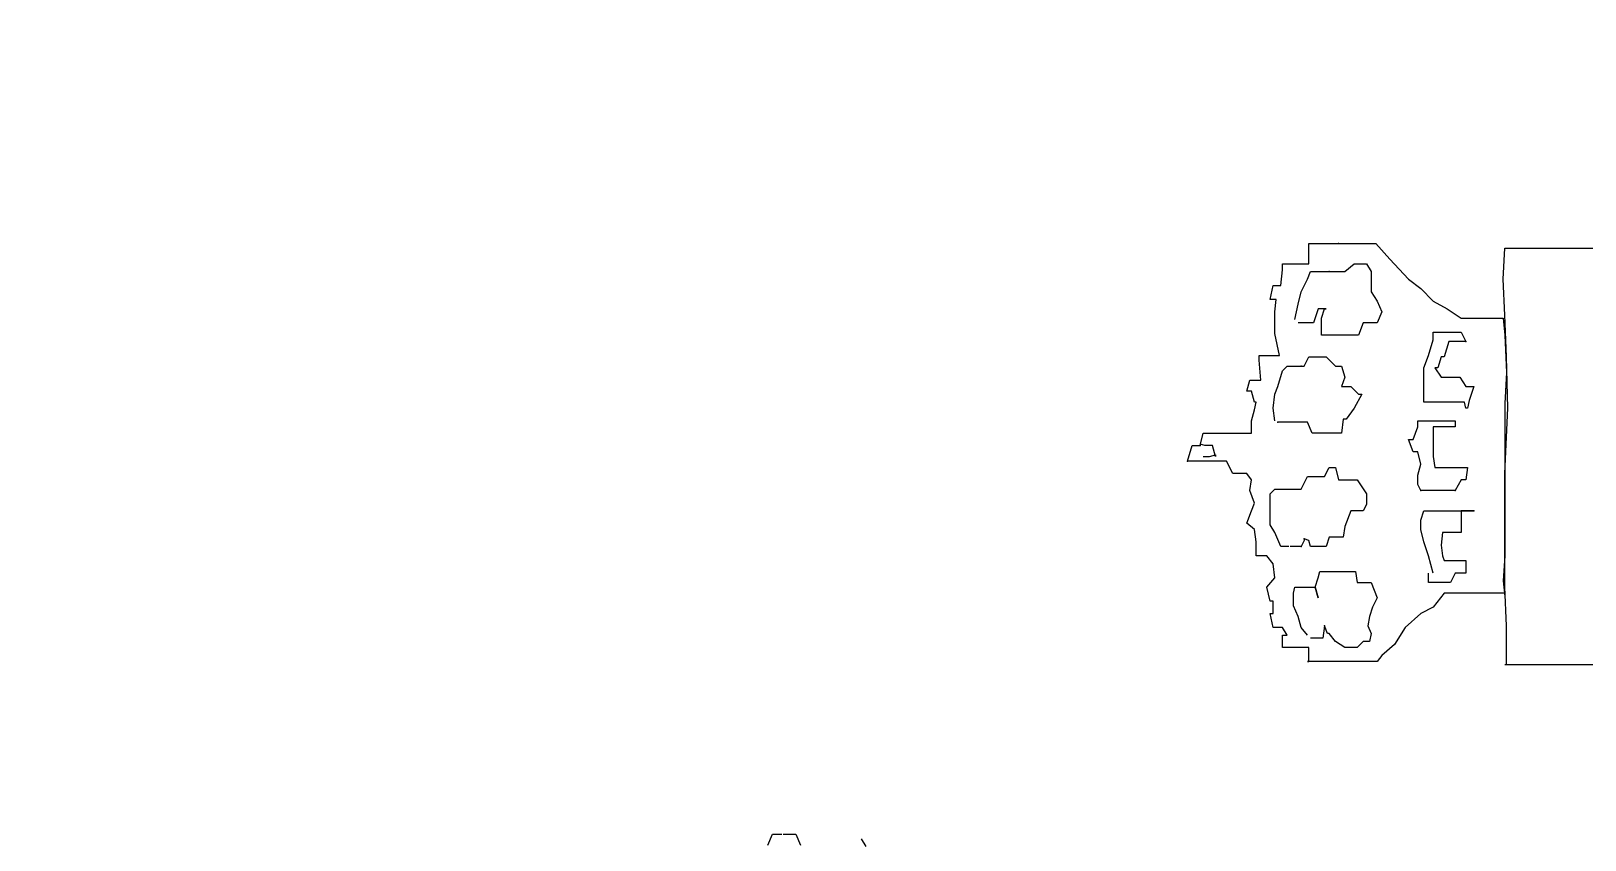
# Model space of a CAD drawing. Extents: x 731654 to 732244, y 4380181 to 4381208.
# Drawn here: x 731675.59 to 731685.58, y 4381048.68 to 4381053.89 of the extents above; entities that cross this region are included whole.
import ezdxf

# ---------------------------------------------------------------- set-up
doc = ezdxf.new("R2010")
doc.units = 0
doc.layers.get('0').update_dxf_attribs({"linetype": 'CONTINUOUS'})

msp = doc.modelspace()

# ---------------------------------------------------------------- linework, layer by layer
at = {"color": 0, "linetype": 'CONTINUOUS'}
for p, q in [((731683.81, 4381052.39), (731683.81, 4381052.52)), ((731683.81, 4381052.52), (731683.84, 4381052.52)), ((731683.81, 4381052.39), (731683.81, 4381052.52)), ((731683.81, 4381052.52), (731683.84, 4381052.52)), ((731683.84, 4381052.52), (731683.88, 4381052.52)), ((731683.84, 4381052.52), (731683.88, 4381052.52)), ((731683.88, 4381052.52), (731683.92, 4381052.52)), ((731683.88, 4381052.52), (731683.92, 4381052.52)), ((731683.92, 4381052.52), (731683.94, 4381052.52)), ((731683.92, 4381052.52), (731683.94, 4381052.52)), ((731683.94, 4381052.52), (731684, 4381052.52)), ((731683.94, 4381052.52), (731684, 4381052.52)), ((731684, 4381052.52), (731684.05, 4381052.52)), ((731684, 4381052.52), (731684.05, 4381052.52)), ((731684.05, 4381052.52), (731684.09, 4381052.52)), ((731684.05, 4381052.52), (731684.09, 4381052.52)), ((731684.09, 4381052.52), (731684.14, 4381052.52)), ((731684.09, 4381052.52), (731684.14, 4381052.52)), ((731684.14, 4381052.52), (731684.19, 4381052.52)), ((731684.14, 4381052.52), (731684.19, 4381052.52)), ((731684.19, 4381052.52), (731684.24, 4381052.52)), ((731684.19, 4381052.52), (731684.24, 4381052.52)), ((731684.24, 4381052.52), (731684.33, 4381052.42)), ((731684.24, 4381052.52), (731684.33, 4381052.42)), ((731685.06, 4381052.29), (731685.07, 4381052.49)), ((731685.06, 4381052.29), (731685.07, 4381052.49)), ((731685.07, 4381052.49), (731685.14, 4381052.49)), ((731685.07, 4381052.49), (731685.14, 4381052.49)), ((731685.14, 4381052.49), (731685.29, 4381052.49)), ((731685.14, 4381052.49), (731685.29, 4381052.49)), ((731685.29, 4381052.49), (731685.5, 4381052.49)), ((731685.29, 4381052.49), (731685.5, 4381052.49)), ((731685.5, 4381052.49), (731685.66, 4381052.49)), ((731685.5, 4381052.49), (731685.66, 4381052.49)), ((731683.63, 4381052.25), (731683.64, 4381052.35)), ((731683.63, 4381052.25), (731683.64, 4381052.35)), ((731683.64, 4381052.35), (731683.64, 4381052.39)), ((731683.64, 4381052.39), (731683.68, 4381052.39)), ((731683.64, 4381052.35), (731683.64, 4381052.39)), ((731683.64, 4381052.39), (731683.68, 4381052.39)), ((731683.68, 4381052.39), (731683.72, 4381052.39)), ((731683.68, 4381052.39), (731683.72, 4381052.39)), ((731683.72, 4381052.39), (731683.76, 4381052.39)), ((731683.72, 4381052.39), (731683.76, 4381052.39)), ((731683.76, 4381052.39), (731683.81, 4381052.39)), ((731683.76, 4381052.39), (731683.81, 4381052.39)), ((731684.04, 4381052.34), (731684.1, 4381052.39)), ((731684.04, 4381052.34), (731684.1, 4381052.39)), ((731684.1, 4381052.39), (731684.18, 4381052.39)), ((731684.1, 4381052.39), (731684.18, 4381052.39)), ((731684.18, 4381052.39), (731684.21, 4381052.34)), ((731684.18, 4381052.39), (731684.21, 4381052.34)), ((731684.33, 4381052.42), (731684.45, 4381052.29)), ((731684.33, 4381052.42), (731684.45, 4381052.29)), ((731683.56, 4381052.16), (731683.58, 4381052.25)), ((731683.56, 4381052.16), (731683.58, 4381052.25)), ((731683.58, 4381052.25), (731683.63, 4381052.25)), ((731683.58, 4381052.25), (731683.63, 4381052.25)), ((731683.76, 4381052.21), (731683.8, 4381052.29)), ((731683.76, 4381052.21), (731683.8, 4381052.29)), ((731683.8, 4381052.29), (731683.82, 4381052.34)), ((731683.8, 4381052.29), (731683.82, 4381052.34)), ((731683.82, 4381052.34), (731683.87, 4381052.34)), ((731683.82, 4381052.34), (731683.87, 4381052.34)), ((731683.87, 4381052.34), (731683.92, 4381052.34)), ((731683.87, 4381052.34), (731683.92, 4381052.34)), ((731683.92, 4381052.34), (731683.94, 4381052.34)), ((731683.92, 4381052.34), (731683.94, 4381052.34)), ((731683.94, 4381052.34), (731683.98, 4381052.34)), ((731683.94, 4381052.34), (731683.98, 4381052.34)), ((731683.98, 4381052.34), (731684, 4381052.34)), ((731683.98, 4381052.34), (731684, 4381052.34)), ((731684, 4381052.34), (731684.04, 4381052.34)), ((731684, 4381052.34), (731684.04, 4381052.34)), ((731684.21, 4381052.34), (731684.21, 4381052.27)), ((731684.21, 4381052.34), (731684.21, 4381052.27)), ((731684.21, 4381052.27), (731684.21, 4381052.21)), ((731684.21, 4381052.27), (731684.21, 4381052.21)), ((731684.45, 4381052.29), (731684.53, 4381052.23)), ((731684.45, 4381052.29), (731684.53, 4381052.23)), ((731685.07, 4381052.06), (731685.06, 4381052.29)), ((731685.07, 4381052.06), (731685.06, 4381052.29)), ((731683.6, 4381052.16), (731683.56, 4381052.16)), ((731683.6, 4381052.16), (731683.56, 4381052.16)), ((731683.59, 4381052.08), (731683.6, 4381052.16)), ((731683.59, 4381052.08), (731683.6, 4381052.16)), ((731683.74, 4381052.13), (731683.76, 4381052.21)), ((731683.74, 4381052.13), (731683.76, 4381052.21)), ((731684.21, 4381052.21), (731684.25, 4381052.15)), ((731684.21, 4381052.21), (731684.25, 4381052.15)), ((731684.25, 4381052.15), (731684.28, 4381052.08)), ((731684.25, 4381052.15), (731684.28, 4381052.08)), ((731684.53, 4381052.23), (731684.61, 4381052.15)), ((731684.53, 4381052.23), (731684.61, 4381052.15)), ((731684.61, 4381052.15), (731684.7, 4381052.1)), ((731684.61, 4381052.15), (731684.7, 4381052.1)), ((731683.59, 4381051.94), (731683.59, 4381052.08)), ((731683.59, 4381051.94), (731683.59, 4381052.08)), ((731683.72, 4381052.03), (731683.74, 4381052.13)), ((731683.72, 4381052.03), (731683.74, 4381052.13)), ((731683.87, 4381052.1), (731683.84, 4381052.01)), ((731683.87, 4381052.1), (731683.84, 4381052.01)), ((731683.89, 4381052.1), (731683.87, 4381052.1)), ((731683.89, 4381052.1), (731683.87, 4381052.1)), ((731683.89, 4381052.04), (731683.91, 4381052.1)), ((731683.91, 4381052.1), (731683.89, 4381052.1)), ((731683.89, 4381052.04), (731683.91, 4381052.1)), ((731683.91, 4381052.1), (731683.89, 4381052.1)), ((731683.91, 4381052.1), (731683.92, 4381052.1)), ((731683.92, 4381052.1), (731683.91, 4381052.1)), ((731683.91, 4381052.1), (731683.92, 4381052.1)), ((731683.92, 4381052.1), (731683.91, 4381052.1)), ((731684.28, 4381052.08), (731684.25, 4381052.01)), ((731684.28, 4381052.08), (731684.25, 4381052.01)), ((731684.7, 4381052.1), (731684.79, 4381052.04)), ((731684.7, 4381052.1), (731684.79, 4381052.04)), ((731685.08, 4381051.79), (731685.07, 4381052.06)), ((731685.08, 4381051.79), (731685.07, 4381052.06)), ((731683.76, 4381052.01), (731683.74, 4381052.01)), ((731683.76, 4381052.01), (731683.74, 4381052.01)), ((731683.8, 4381052.01), (731683.76, 4381052.01)), ((731683.8, 4381052.01), (731683.76, 4381052.01)), ((731683.84, 4381052.01), (731683.8, 4381052.01)), ((731683.84, 4381052.01), (731683.8, 4381052.01)), ((731683.89, 4381051.93), (731683.89, 4381052.04)), ((731683.89, 4381051.93), (731683.89, 4381052.04)), ((731684.16, 4381052.01), (731684.13, 4381051.93)), ((731684.16, 4381052.01), (731684.13, 4381051.93)), ((731684.19, 4381052.01), (731684.16, 4381052.01)), ((731684.19, 4381052.01), (731684.16, 4381052.01)), ((731684.25, 4381052.01), (731684.19, 4381052.01)), ((731684.25, 4381052.01), (731684.19, 4381052.01)), ((731684.61, 4381051.9), (731684.61, 4381051.95)), ((731684.61, 4381051.95), (731684.64, 4381051.95)), ((731684.61, 4381051.9), (731684.61, 4381051.95)), ((731684.61, 4381051.95), (731684.64, 4381051.95)), ((731684.64, 4381051.95), (731684.68, 4381051.95)), ((731684.64, 4381051.95), (731684.68, 4381051.95)), ((731684.68, 4381051.95), (731684.72, 4381051.95)), ((731684.68, 4381051.95), (731684.72, 4381051.95)), ((731684.72, 4381051.95), (731684.79, 4381051.95)), ((731684.72, 4381051.95), (731684.79, 4381051.95)), ((731684.79, 4381052.04), (731684.83, 4381052.04)), ((731684.79, 4381052.04), (731684.83, 4381052.04)), ((731684.79, 4381051.95), (731684.82, 4381051.89)), ((731684.79, 4381051.95), (731684.82, 4381051.89)), ((731684.83, 4381052.04), (731684.9, 4381052.04)), ((731684.83, 4381052.04), (731684.9, 4381052.04)), ((731684.9, 4381052.04), (731684.99, 4381052.04)), ((731684.9, 4381052.04), (731684.99, 4381052.04)), ((731684.99, 4381052.04), (731685.02, 4381052.04)), ((731684.99, 4381052.04), (731685.02, 4381052.04)), ((731685.02, 4381052.04), (731685.06, 4381052.04)), ((731685.02, 4381052.04), (731685.06, 4381052.04)), ((731685.06, 4381052.04), (731685.07, 4381051.93)), ((731685.06, 4381052.04), (731685.07, 4381051.93)), ((731683.62, 4381051.8), (731683.59, 4381051.94)), ((731683.62, 4381051.8), (731683.59, 4381051.94)), ((731683.92, 4381051.93), (731683.89, 4381051.93)), ((731683.92, 4381051.93), (731683.89, 4381051.93)), ((731683.98, 4381051.93), (731683.92, 4381051.93)), ((731683.98, 4381051.93), (731683.92, 4381051.93)), ((731684.03, 4381051.93), (731683.98, 4381051.93)), ((731684.03, 4381051.93), (731683.98, 4381051.93)), ((731684.1, 4381051.93), (731684.03, 4381051.93)), ((731684.1, 4381051.93), (731684.03, 4381051.93)), ((731684.13, 4381051.93), (731684.1, 4381051.93)), ((731684.13, 4381051.93), (731684.1, 4381051.93)), ((731684.58, 4381051.8), (731684.61, 4381051.9)), ((731684.58, 4381051.8), (731684.61, 4381051.9)), ((731684.71, 4381051.89), (731684.68, 4381051.79)), ((731684.71, 4381051.89), (731684.68, 4381051.79)), ((731684.75, 4381051.89), (731684.71, 4381051.89)), ((731684.75, 4381051.89), (731684.71, 4381051.89)), ((731684.82, 4381051.89), (731684.75, 4381051.89)), ((731684.82, 4381051.89), (731684.75, 4381051.89)), ((731685.07, 4381051.93), (731685.08, 4381051.69)), ((731685.07, 4381051.93), (731685.08, 4381051.69)), ((731683.49, 4381051.77), (731683.49, 4381051.8)), ((731683.49, 4381051.8), (731683.51, 4381051.8)), ((731683.49, 4381051.77), (731683.49, 4381051.8)), ((731683.49, 4381051.8), (731683.51, 4381051.8)), ((731683.5, 4381051.64), (731683.49, 4381051.77)), ((731683.5, 4381051.64), (731683.49, 4381051.77)), ((731683.51, 4381051.8), (731683.55, 4381051.8)), ((731683.51, 4381051.8), (731683.55, 4381051.8)), ((731683.55, 4381051.8), (731683.59, 4381051.8)), ((731683.55, 4381051.8), (731683.59, 4381051.8)), ((731683.59, 4381051.8), (731683.62, 4381051.8)), ((731683.59, 4381051.8), (731683.62, 4381051.8)), ((731683.78, 4381051.73), (731683.81, 4381051.79)), ((731683.78, 4381051.73), (731683.81, 4381051.79)), ((731683.81, 4381051.79), (731683.84, 4381051.79)), ((731683.81, 4381051.79), (731683.84, 4381051.79)), ((731683.84, 4381051.79), (731683.92, 4381051.79)), ((731683.84, 4381051.79), (731683.92, 4381051.79)), ((731683.92, 4381051.79), (731683.98, 4381051.73)), ((731683.92, 4381051.79), (731683.98, 4381051.73)), ((731684.55, 4381051.72), (731684.58, 4381051.8)), ((731684.55, 4381051.72), (731684.58, 4381051.8)), ((731684.66, 4381051.79), (731684.64, 4381051.72)), ((731684.66, 4381051.79), (731684.64, 4381051.72)), ((731684.68, 4381051.79), (731684.66, 4381051.79)), ((731684.68, 4381051.79), (731684.66, 4381051.79)), ((731685.09, 4381051.46), (731685.08, 4381051.79)), ((731685.09, 4381051.46), (731685.08, 4381051.79)), ((731683.61, 4381051.6), (731683.64, 4381051.7)), ((731683.61, 4381051.6), (731683.64, 4381051.7)), ((731683.64, 4381051.7), (731683.67, 4381051.73)), ((731683.64, 4381051.7), (731683.67, 4381051.73)), ((731683.67, 4381051.73), (731683.69, 4381051.73)), ((731683.67, 4381051.73), (731683.69, 4381051.73)), ((731683.69, 4381051.73), (731683.72, 4381051.73)), ((731683.69, 4381051.73), (731683.72, 4381051.73)), ((731683.72, 4381051.73), (731683.76, 4381051.73)), ((731683.72, 4381051.73), (731683.76, 4381051.73)), ((731683.76, 4381051.73), (731683.78, 4381051.73)), ((731683.76, 4381051.73), (731683.78, 4381051.73)), ((731683.98, 4381051.73), (731684.02, 4381051.73)), ((731683.98, 4381051.73), (731684.02, 4381051.73)), ((731684.02, 4381051.73), (731684.04, 4381051.66)), ((731684.02, 4381051.73), (731684.04, 4381051.66)), ((731684.04, 4381051.66), (731684.02, 4381051.6)), ((731684.04, 4381051.66), (731684.02, 4381051.6)), ((731684.55, 4381051.66), (731684.55, 4381051.72)), ((731684.55, 4381051.66), (731684.55, 4381051.72)), ((731684.55, 4381051.57), (731684.55, 4381051.66)), ((731684.55, 4381051.57), (731684.55, 4381051.66)), ((731684.64, 4381051.72), (731684.62, 4381051.72)), ((731684.62, 4381051.72), (731684.66, 4381051.66)), ((731684.64, 4381051.72), (731684.62, 4381051.72)), ((731684.62, 4381051.72), (731684.66, 4381051.66)), ((731684.66, 4381051.66), (731684.7, 4381051.66)), ((731684.66, 4381051.66), (731684.7, 4381051.66)), ((731684.7, 4381051.66), (731684.74, 4381051.66)), ((731684.7, 4381051.66), (731684.74, 4381051.66)), ((731684.74, 4381051.66), (731684.78, 4381051.66)), ((731684.74, 4381051.66), (731684.78, 4381051.66)), ((731684.78, 4381051.66), (731684.82, 4381051.6)), ((731684.78, 4381051.66), (731684.82, 4381051.6)), ((731685.08, 4381051.69), (731685.07, 4381051.49)), ((731685.08, 4381051.69), (731685.07, 4381051.49)), ((731683.41, 4381051.57), (731683.43, 4381051.64)), ((731683.41, 4381051.57), (731683.43, 4381051.64)), ((731683.44, 4381051.57), (731683.41, 4381051.57)), ((731683.44, 4381051.57), (731683.41, 4381051.57)), ((731683.43, 4381051.64), (731683.46, 4381051.64)), ((731683.43, 4381051.64), (731683.46, 4381051.64)), ((731683.46, 4381051.5), (731683.44, 4381051.57)), ((731683.46, 4381051.5), (731683.44, 4381051.57)), ((731683.46, 4381051.64), (731683.49, 4381051.64)), ((731683.46, 4381051.64), (731683.49, 4381051.64)), ((731683.49, 4381051.64), (731683.5, 4381051.64)), ((731683.49, 4381051.64), (731683.5, 4381051.64)), ((731683.58, 4381051.46), (731683.59, 4381051.55)), ((731683.58, 4381051.46), (731683.59, 4381051.55)), ((731683.59, 4381051.55), (731683.61, 4381051.6)), ((731683.59, 4381051.55), (731683.61, 4381051.6)), ((731684.02, 4381051.6), (731684.08, 4381051.6)), ((731684.02, 4381051.6), (731684.08, 4381051.6)), ((731684.08, 4381051.6), (731684.13, 4381051.55)), ((731684.08, 4381051.6), (731684.13, 4381051.55)), ((731684.15, 4381051.55), (731684.1, 4381051.46)), ((731684.15, 4381051.55), (731684.1, 4381051.46)), ((731684.13, 4381051.55), (731684.15, 4381051.55)), ((731684.13, 4381051.55), (731684.15, 4381051.55)), ((731684.55, 4381051.5), (731684.55, 4381051.57)), ((731684.55, 4381051.5), (731684.55, 4381051.57)), ((731684.82, 4381051.6), (731684.83, 4381051.6)), ((731684.82, 4381051.6), (731684.83, 4381051.6)), ((731684.83, 4381051.6), (731684.87, 4381051.6)), ((731684.83, 4381051.6), (731684.87, 4381051.6)), ((731684.87, 4381051.6), (731684.84, 4381051.51)), ((731684.87, 4381051.6), (731684.84, 4381051.51)), ((731683.44, 4381051.38), (731683.46, 4381051.45)), ((731683.44, 4381051.38), (731683.46, 4381051.45)), ((731683.46, 4381051.45), (731683.47, 4381051.5)), ((731683.47, 4381051.5), (731683.46, 4381051.5)), ((731683.46, 4381051.45), (731683.47, 4381051.5)), ((731683.47, 4381051.5), (731683.46, 4381051.5)), ((731683.59, 4381051.38), (731683.58, 4381051.46)), ((731683.59, 4381051.38), (731683.58, 4381051.46)), ((731684.1, 4381051.46), (731684.05, 4381051.39)), ((731684.1, 4381051.46), (731684.05, 4381051.39)), ((731684.58, 4381051.5), (731684.55, 4381051.5)), ((731684.58, 4381051.5), (731684.55, 4381051.5)), ((731684.64, 4381051.5), (731684.58, 4381051.5)), ((731684.64, 4381051.5), (731684.58, 4381051.5)), ((731684.72, 4381051.5), (731684.64, 4381051.5)), ((731684.72, 4381051.5), (731684.64, 4381051.5)), ((731684.79, 4381051.5), (731684.72, 4381051.5)), ((731684.79, 4381051.5), (731684.72, 4381051.5)), ((731684.81, 4381051.5), (731684.79, 4381051.5)), ((731684.81, 4381051.5), (731684.79, 4381051.5)), ((731684.82, 4381051.46), (731684.81, 4381051.5)), ((731684.82, 4381051.46), (731684.81, 4381051.5)), ((731684.83, 4381051.46), (731684.82, 4381051.46)), ((731684.83, 4381051.46), (731684.82, 4381051.46)), ((731684.84, 4381051.51), (731684.83, 4381051.46)), ((731684.84, 4381051.51), (731684.83, 4381051.46)), ((731685.07, 4381051.49), (731685.07, 4381051.27)), ((731685.07, 4381051.49), (731685.07, 4381051.27)), ((731685.07, 4381051.04), (731685.09, 4381051.46)), ((731685.07, 4381051.04), (731685.09, 4381051.46)), ((731683.44, 4381051.3), (731683.44, 4381051.38)), ((731683.44, 4381051.3), (731683.44, 4381051.38)), ((731683.64, 4381051.37), (731683.61, 4381051.37)), ((731683.64, 4381051.37), (731683.61, 4381051.37)), ((731683.68, 4381051.37), (731683.64, 4381051.37)), ((731683.68, 4381051.37), (731683.64, 4381051.37)), ((731683.72, 4381051.37), (731683.68, 4381051.37)), ((731683.72, 4381051.37), (731683.68, 4381051.37)), ((731683.74, 4381051.37), (731683.72, 4381051.37)), ((731683.74, 4381051.37), (731683.72, 4381051.37)), ((731683.76, 4381051.37), (731683.74, 4381051.37)), ((731683.76, 4381051.37), (731683.74, 4381051.37)), ((731683.8, 4381051.37), (731683.76, 4381051.37)), ((731683.8, 4381051.37), (731683.76, 4381051.37)), ((731683.83, 4381051.3), (731683.8, 4381051.37)), ((731683.83, 4381051.3), (731683.8, 4381051.37)), ((731684.03, 4381051.39), (731684.02, 4381051.3)), ((731684.03, 4381051.39), (731684.02, 4381051.3)), ((731684.05, 4381051.39), (731684.03, 4381051.39)), ((731684.05, 4381051.39), (731684.03, 4381051.39)), ((731684.51, 4381051.34), (731684.51, 4381051.38)), ((731684.51, 4381051.38), (731684.53, 4381051.38)), ((731684.51, 4381051.34), (731684.51, 4381051.38)), ((731684.51, 4381051.38), (731684.53, 4381051.38)), ((731684.53, 4381051.38), (731684.58, 4381051.38)), ((731684.53, 4381051.38), (731684.58, 4381051.38)), ((731684.58, 4381051.38), (731684.66, 4381051.38)), ((731684.58, 4381051.38), (731684.66, 4381051.38)), ((731684.66, 4381051.38), (731684.71, 4381051.38)), ((731684.66, 4381051.38), (731684.71, 4381051.38)), ((731684.71, 4381051.38), (731684.75, 4381051.38)), ((731684.71, 4381051.38), (731684.75, 4381051.38)), ((731684.75, 4381051.38), (731684.75, 4381051.34)), ((731684.75, 4381051.38), (731684.75, 4381051.34)), ((731683.11, 4381051.22), (731683.13, 4381051.3)), ((731683.11, 4381051.22), (731683.13, 4381051.3)), ((731683.13, 4381051.3), (731683.15, 4381051.3)), ((731683.13, 4381051.3), (731683.15, 4381051.3)), ((731683.15, 4381051.3), (731683.19, 4381051.3)), ((731683.15, 4381051.3), (731683.19, 4381051.3)), ((731683.19, 4381051.3), (731683.24, 4381051.3)), ((731683.19, 4381051.3), (731683.24, 4381051.3)), ((731683.24, 4381051.3), (731683.3, 4381051.3)), ((731683.24, 4381051.3), (731683.3, 4381051.3)), ((731683.3, 4381051.3), (731683.34, 4381051.3)), ((731683.3, 4381051.3), (731683.34, 4381051.3)), ((731683.34, 4381051.3), (731683.38, 4381051.3)), ((731683.34, 4381051.3), (731683.38, 4381051.3)), ((731683.38, 4381051.3), (731683.41, 4381051.3)), ((731683.38, 4381051.3), (731683.41, 4381051.3)), ((731683.41, 4381051.3), (731683.43, 4381051.3)), ((731683.41, 4381051.3), (731683.43, 4381051.3)), ((731683.43, 4381051.3), (731683.44, 4381051.3)), ((731683.43, 4381051.3), (731683.44, 4381051.3)), ((731683.87, 4381051.3), (731683.83, 4381051.3)), ((731683.87, 4381051.3), (731683.83, 4381051.3)), ((731683.94, 4381051.3), (731683.87, 4381051.3)), ((731683.94, 4381051.3), (731683.87, 4381051.3)), ((731684, 4381051.3), (731683.94, 4381051.3)), ((731684, 4381051.3), (731683.94, 4381051.3)), ((731684.02, 4381051.3), (731684, 4381051.3)), ((731684.02, 4381051.3), (731684, 4381051.3)), ((731684.48, 4381051.18), (731684.45, 4381051.26)), ((731684.45, 4381051.26), (731684.48, 4381051.26)), ((731684.48, 4381051.18), (731684.45, 4381051.26)), ((731684.45, 4381051.26), (731684.48, 4381051.26)), ((731684.48, 4381051.26), (731684.51, 4381051.34)), ((731684.48, 4381051.26), (731684.51, 4381051.34)), ((731684.64, 4381051.34), (731684.61, 4381051.34)), ((731684.61, 4381051.34), (731684.61, 4381051.19)), ((731684.64, 4381051.34), (731684.61, 4381051.34)), ((731684.61, 4381051.34), (731684.61, 4381051.19)), ((731684.68, 4381051.34), (731684.64, 4381051.34)), ((731684.68, 4381051.34), (731684.64, 4381051.34)), ((731684.72, 4381051.34), (731684.68, 4381051.34)), ((731684.72, 4381051.34), (731684.68, 4381051.34)), ((731684.75, 4381051.34), (731684.72, 4381051.34)), ((731684.75, 4381051.34), (731684.72, 4381051.34)), ((731685.07, 4381051.27), (731685.07, 4381051)), ((731685.07, 4381051.27), (731685.07, 4381051)), ((731683.03, 4381051.12), (731683.06, 4381051.22)), ((731683.03, 4381051.12), (731683.06, 4381051.22)), ((731683.06, 4381051.22), (731683.1, 4381051.22)), ((731683.06, 4381051.22), (731683.1, 4381051.22)), ((731683.1, 4381051.22), (731683.11, 4381051.22)), ((731683.1, 4381051.22), (731683.11, 4381051.22)), ((731683.14, 4381051.22), (731683.11, 4381051.23)), ((731683.11, 4381051.23), (731683.11, 4381051.22)), ((731683.14, 4381051.22), (731683.11, 4381051.23)), ((731683.11, 4381051.23), (731683.11, 4381051.22)), ((731683.13, 4381051.15), (731683.17, 4381051.15)), ((731683.13, 4381051.15), (731683.17, 4381051.15)), ((731683.19, 4381051.22), (731683.14, 4381051.22)), ((731683.19, 4381051.22), (731683.14, 4381051.22)), ((731683.17, 4381051.15), (731683.21, 4381051.16)), ((731683.17, 4381051.15), (731683.21, 4381051.16)), ((731683.21, 4381051.15), (731683.19, 4381051.22)), ((731683.21, 4381051.15), (731683.19, 4381051.22)), ((731683.21, 4381051.16), (731683.21, 4381051.15)), ((731683.21, 4381051.16), (731683.21, 4381051.15)), ((731684.51, 4381051.18), (731684.48, 4381051.18)), ((731684.51, 4381051.18), (731684.48, 4381051.18)), ((731684.53, 4381051.1), (731684.51, 4381051.18)), ((731684.53, 4381051.1), (731684.51, 4381051.18)), ((731684.61, 4381051.19), (731684.61, 4381051.15)), ((731684.61, 4381051.19), (731684.61, 4381051.15)), ((731684.61, 4381051.15), (731684.62, 4381051.08)), ((731684.61, 4381051.15), (731684.62, 4381051.08)), ((731683.04, 4381051.12), (731683.03, 4381051.12)), ((731683.04, 4381051.12), (731683.03, 4381051.12)), ((731683.1, 4381051.12), (731683.04, 4381051.12)), ((731683.1, 4381051.12), (731683.04, 4381051.12)), ((731683.15, 4381051.12), (731683.1, 4381051.12)), ((731683.15, 4381051.12), (731683.1, 4381051.12)), ((731683.2, 4381051.12), (731683.15, 4381051.12)), ((731683.2, 4381051.12), (731683.15, 4381051.12)), ((731683.24, 4381051.12), (731683.2, 4381051.12)), ((731683.24, 4381051.12), (731683.2, 4381051.12)), ((731683.28, 4381051.12), (731683.24, 4381051.12)), ((731683.28, 4381051.12), (731683.24, 4381051.12)), ((731683.32, 4381051.04), (731683.28, 4381051.12)), ((731683.32, 4381051.04), (731683.28, 4381051.12)), ((731683.91, 4381051.02), (731683.94, 4381051.08)), ((731683.91, 4381051.02), (731683.94, 4381051.08)), ((731683.94, 4381051.08), (731683.98, 4381051.08)), ((731683.94, 4381051.08), (731683.98, 4381051.08)), ((731683.98, 4381051.08), (731684, 4381051)), ((731683.98, 4381051.08), (731684, 4381051)), ((731684.51, 4381051.03), (731684.53, 4381051.1)), ((731684.51, 4381051.03), (731684.53, 4381051.1)), ((731684.62, 4381051.08), (731684.64, 4381051.08)), ((731684.62, 4381051.08), (731684.64, 4381051.08)), ((731684.64, 4381051.08), (731684.66, 4381051.08)), ((731684.64, 4381051.08), (731684.66, 4381051.08)), ((731684.66, 4381051.08), (731684.7, 4381051.08)), ((731684.66, 4381051.08), (731684.7, 4381051.08)), ((731684.7, 4381051.08), (731684.75, 4381051.08)), ((731684.7, 4381051.08), (731684.75, 4381051.08)), ((731684.75, 4381051.08), (731684.79, 4381051.08)), ((731684.75, 4381051.08), (731684.79, 4381051.08)), ((731684.79, 4381051.08), (731684.83, 4381051.08)), ((731684.79, 4381051.08), (731684.83, 4381051.08)), ((731684.83, 4381051.08), (731684.82, 4381051)), ((731684.83, 4381051.08), (731684.82, 4381051)), ((731683.38, 4381051.04), (731683.32, 4381051.04)), ((731683.38, 4381051.04), (731683.32, 4381051.04)), ((731683.41, 4381051.04), (731683.38, 4381051.04)), ((731683.41, 4381051.04), (731683.38, 4381051.04)), ((731683.44, 4381051), (731683.41, 4381051.04)), ((731683.44, 4381051), (731683.41, 4381051.04)), ((731683.43, 4381050.93), (731683.44, 4381051)), ((731683.43, 4381050.93), (731683.44, 4381051)), ((731683.76, 4381050.94), (731683.8, 4381051.02)), ((731683.76, 4381050.94), (731683.8, 4381051.02)), ((731683.8, 4381051.02), (731683.91, 4381051.02)), ((731683.8, 4381051.02), (731683.91, 4381051.02)), ((731684, 4381051), (731684.04, 4381051)), ((731684, 4381051), (731684.04, 4381051)), ((731684.04, 4381051), (731684.12, 4381051)), ((731684.04, 4381051), (731684.12, 4381051)), ((731684.12, 4381051), (731684.18, 4381050.91)), ((731684.12, 4381051), (731684.18, 4381050.91)), ((731684.51, 4381050.97), (731684.51, 4381051.03)), ((731684.51, 4381050.97), (731684.51, 4381051.03)), ((731684.53, 4381050.93), (731684.51, 4381050.97)), ((731684.53, 4381050.93), (731684.51, 4381050.97)), ((731684.79, 4381051), (731684.75, 4381050.93)), ((731684.79, 4381051), (731684.75, 4381050.93)), ((731684.82, 4381051), (731684.79, 4381051)), ((731684.82, 4381051), (731684.79, 4381051)), ((731685.07, 4381050.7), (731685.07, 4381051.04)), ((731685.07, 4381050.7), (731685.07, 4381051.04)), ((731685.07, 4381051), (731685.07, 4381050.74)), ((731685.07, 4381051), (731685.07, 4381050.74)), ((731683.46, 4381050.85), (731683.43, 4381050.93)), ((731683.46, 4381050.85), (731683.43, 4381050.93)), ((731683.44, 4381050.8), (731683.46, 4381050.85)), ((731683.44, 4381050.8), (731683.46, 4381050.85)), ((731683.56, 4381050.91), (731683.59, 4381050.94)), ((731683.56, 4381050.91), (731683.59, 4381050.94)), ((731683.56, 4381050.8), (731683.56, 4381050.91)), ((731683.56, 4381050.8), (731683.56, 4381050.91)), ((731683.59, 4381050.94), (731683.61, 4381050.94)), ((731683.59, 4381050.94), (731683.61, 4381050.94)), ((731683.61, 4381050.94), (731683.64, 4381050.94)), ((731683.61, 4381050.94), (731683.64, 4381050.94)), ((731683.64, 4381050.94), (731683.69, 4381050.94)), ((731683.64, 4381050.94), (731683.69, 4381050.94)), ((731683.69, 4381050.94), (731683.72, 4381050.94)), ((731683.69, 4381050.94), (731683.72, 4381050.94)), ((731683.72, 4381050.94), (731683.76, 4381050.94)), ((731683.72, 4381050.94), (731683.76, 4381050.94)), ((731684.18, 4381050.91), (731684.18, 4381050.84)), ((731684.18, 4381050.91), (731684.18, 4381050.84)), ((731684.61, 4381050.93), (731684.53, 4381050.93)), ((731684.61, 4381050.93), (731684.53, 4381050.93)), ((731684.64, 4381050.93), (731684.61, 4381050.93)), ((731684.64, 4381050.93), (731684.61, 4381050.93)), ((731684.7, 4381050.93), (731684.64, 4381050.93)), ((731684.7, 4381050.93), (731684.64, 4381050.93)), ((731684.74, 4381050.93), (731684.7, 4381050.93)), ((731684.74, 4381050.93), (731684.7, 4381050.93)), ((731684.75, 4381050.93), (731684.74, 4381050.93)), ((731684.75, 4381050.93), (731684.74, 4381050.93)), ((731683.41, 4381050.72), (731683.44, 4381050.8)), ((731683.41, 4381050.72), (731683.44, 4381050.8)), ((731683.56, 4381050.71), (731683.56, 4381050.8)), ((731683.56, 4381050.71), (731683.56, 4381050.8)), ((731684.08, 4381050.8), (731684.04, 4381050.7)), ((731684.08, 4381050.8), (731684.04, 4381050.7)), ((731684.11, 4381050.8), (731684.08, 4381050.8)), ((731684.11, 4381050.8), (731684.08, 4381050.8)), ((731684.16, 4381050.8), (731684.11, 4381050.8)), ((731684.16, 4381050.8), (731684.11, 4381050.8)), ((731684.18, 4381050.84), (731684.16, 4381050.8)), ((731684.18, 4381050.84), (731684.16, 4381050.8)), ((731684.53, 4381050.74), (731684.55, 4381050.8)), ((731684.53, 4381050.74), (731684.55, 4381050.8)), ((731684.55, 4381050.8), (731684.61, 4381050.8)), ((731684.55, 4381050.8), (731684.61, 4381050.8)), ((731684.61, 4381050.8), (731684.66, 4381050.8)), ((731684.61, 4381050.8), (731684.66, 4381050.8)), ((731684.66, 4381050.8), (731684.7, 4381050.8)), ((731684.66, 4381050.8), (731684.7, 4381050.8)), ((731684.7, 4381050.8), (731684.72, 4381050.8)), ((731684.7, 4381050.8), (731684.72, 4381050.8)), ((731684.72, 4381050.8), (731684.74, 4381050.8)), ((731684.72, 4381050.8), (731684.74, 4381050.8)), ((731684.74, 4381050.8), (731684.78, 4381050.8)), ((731684.74, 4381050.8), (731684.78, 4381050.8)), ((731684.78, 4381050.8), (731684.79, 4381050.8)), ((731684.78, 4381050.8), (731684.79, 4381050.8)), ((731684.79, 4381050.8), (731684.81, 4381050.8)), ((731684.81, 4381050.8), (731684.79, 4381050.8)), ((731684.79, 4381050.8), (731684.79, 4381050.66)), ((731684.79, 4381050.8), (731684.81, 4381050.8)), ((731684.81, 4381050.8), (731684.79, 4381050.8)), ((731684.79, 4381050.8), (731684.79, 4381050.66)), ((731684.81, 4381050.8), (731684.82, 4381050.8)), ((731684.83, 4381050.8), (731684.81, 4381050.8)), ((731684.81, 4381050.8), (731684.82, 4381050.8)), ((731684.83, 4381050.8), (731684.81, 4381050.8)), ((731684.82, 4381050.8), (731684.84, 4381050.8)), ((731684.82, 4381050.8), (731684.84, 4381050.8)), ((731684.87, 4381050.8), (731684.83, 4381050.8)), ((731684.87, 4381050.8), (731684.83, 4381050.8)), ((731684.84, 4381050.8), (731684.87, 4381050.8)), ((731684.84, 4381050.8), (731684.87, 4381050.8)), ((731683.46, 4381050.68), (731683.41, 4381050.72)), ((731683.46, 4381050.68), (731683.41, 4381050.72)), ((731683.47, 4381050.6), (731683.46, 4381050.68)), ((731683.47, 4381050.6), (731683.46, 4381050.68)), ((731683.59, 4381050.66), (731683.56, 4381050.71)), ((731683.59, 4381050.66), (731683.56, 4381050.71)), ((731683.63, 4381050.57), (731683.59, 4381050.66)), ((731683.63, 4381050.57), (731683.59, 4381050.66)), ((731684.04, 4381050.7), (731684.03, 4381050.63)), ((731684.04, 4381050.7), (731684.03, 4381050.63)), ((731684.53, 4381050.68), (731684.53, 4381050.74)), ((731684.53, 4381050.68), (731684.53, 4381050.74)), ((731684.55, 4381050.6), (731684.53, 4381050.68)), ((731684.55, 4381050.6), (731684.53, 4381050.68)), ((731684.67, 4381050.66), (731684.66, 4381050.58)), ((731684.67, 4381050.66), (731684.66, 4381050.58)), ((731684.71, 4381050.66), (731684.67, 4381050.66)), ((731684.71, 4381050.66), (731684.67, 4381050.66)), ((731684.75, 4381050.66), (731684.71, 4381050.66)), ((731684.75, 4381050.66), (731684.71, 4381050.66)), ((731684.79, 4381050.66), (731684.75, 4381050.66)), ((731684.79, 4381050.66), (731684.75, 4381050.66)), ((731685.07, 4381050.74), (731685.07, 4381050.51)), ((731685.07, 4381050.74), (731685.07, 4381050.51)), ((731685.07, 4381050.31), (731685.07, 4381050.7)), ((731685.07, 4381050.31), (731685.07, 4381050.7)), ((731683.47, 4381050.51), (731683.47, 4381050.6)), ((731683.47, 4381050.51), (731683.47, 4381050.6)), ((731683.68, 4381050.57), (731683.63, 4381050.57)), ((731683.68, 4381050.57), (731683.63, 4381050.57)), ((731683.71, 4381050.57), (731683.69, 4381050.57)), ((731683.71, 4381050.57), (731683.69, 4381050.57)), ((731683.76, 4381050.57), (731683.71, 4381050.57)), ((731683.76, 4381050.57), (731683.71, 4381050.57)), ((731683.78, 4381050.61), (731683.76, 4381050.57)), ((731683.78, 4381050.61), (731683.76, 4381050.57)), ((731683.81, 4381050.61), (731683.78, 4381050.62)), ((731683.78, 4381050.62), (731683.78, 4381050.61)), ((731683.81, 4381050.61), (731683.78, 4381050.62)), ((731683.78, 4381050.62), (731683.78, 4381050.61)), ((731683.82, 4381050.57), (731683.81, 4381050.61)), ((731683.82, 4381050.57), (731683.81, 4381050.61)), ((731683.84, 4381050.57), (731683.82, 4381050.57)), ((731683.84, 4381050.57), (731683.82, 4381050.57)), ((731683.89, 4381050.57), (731683.84, 4381050.57)), ((731683.89, 4381050.57), (731683.84, 4381050.57)), ((731683.92, 4381050.57), (731683.89, 4381050.57)), ((731683.92, 4381050.57), (731683.89, 4381050.57)), ((731683.94, 4381050.63), (731683.92, 4381050.57)), ((731683.94, 4381050.63), (731683.92, 4381050.57)), ((731684, 4381050.63), (731683.94, 4381050.63)), ((731684, 4381050.63), (731683.94, 4381050.63)), ((731684.03, 4381050.63), (731684, 4381050.63)), ((731684.03, 4381050.63), (731684, 4381050.63)), ((731684.58, 4381050.51), (731684.55, 4381050.6)), ((731684.58, 4381050.51), (731684.55, 4381050.6)), ((731684.66, 4381050.58), (731684.67, 4381050.51)), ((731684.66, 4381050.58), (731684.67, 4381050.51)), ((731683.49, 4381050.51), (731683.47, 4381050.51)), ((731683.49, 4381050.51), (731683.47, 4381050.51)), ((731683.54, 4381050.51), (731683.49, 4381050.51)), ((731683.54, 4381050.51), (731683.49, 4381050.51)), ((731683.58, 4381050.46), (731683.54, 4381050.51)), ((731683.58, 4381050.46), (731683.54, 4381050.51)), ((731683.59, 4381050.37), (731683.58, 4381050.46)), ((731683.59, 4381050.37), (731683.58, 4381050.46)), ((731684.61, 4381050.4), (731684.58, 4381050.51)), ((731684.61, 4381050.4), (731684.58, 4381050.51)), ((731684.67, 4381050.51), (731684.68, 4381050.48)), ((731684.67, 4381050.51), (731684.68, 4381050.48)), ((731684.68, 4381050.48), (731684.7, 4381050.48)), ((731684.68, 4381050.48), (731684.7, 4381050.48)), ((731684.7, 4381050.48), (731684.72, 4381050.48)), ((731684.7, 4381050.48), (731684.72, 4381050.48)), ((731684.72, 4381050.48), (731684.73, 4381050.48)), ((731684.72, 4381050.48), (731684.73, 4381050.48)), ((731684.73, 4381050.48), (731684.78, 4381050.48)), ((731684.73, 4381050.48), (731684.78, 4381050.48)), ((731684.78, 4381050.48), (731684.82, 4381050.48)), ((731684.78, 4381050.48), (731684.82, 4381050.48)), ((731684.82, 4381050.48), (731684.82, 4381050.4)), ((731684.82, 4381050.48), (731684.82, 4381050.4)), ((731685.07, 4381050.51), (731685.06, 4381050.35)), ((731685.07, 4381050.51), (731685.06, 4381050.35)), ((731683.54, 4381050.31), (731683.59, 4381050.37)), ((731683.54, 4381050.31), (731683.59, 4381050.37)), ((731683.85, 4381050.31), (731683.87, 4381050.37)), ((731683.85, 4381050.31), (731683.87, 4381050.37)), ((731683.87, 4381050.37), (731683.88, 4381050.41)), ((731683.87, 4381050.37), (731683.88, 4381050.41)), ((731683.88, 4381050.41), (731683.91, 4381050.41)), ((731683.88, 4381050.41), (731683.91, 4381050.41)), ((731683.91, 4381050.41), (731683.94, 4381050.41)), ((731683.91, 4381050.41), (731683.94, 4381050.41)), ((731683.94, 4381050.41), (731684, 4381050.41)), ((731683.94, 4381050.41), (731684, 4381050.41)), ((731684, 4381050.41), (731684.08, 4381050.41)), ((731684, 4381050.41), (731684.08, 4381050.41)), ((731684.08, 4381050.41), (731684.11, 4381050.41)), ((731684.08, 4381050.41), (731684.11, 4381050.41)), ((731684.11, 4381050.41), (731684.12, 4381050.34)), ((731684.11, 4381050.41), (731684.12, 4381050.34)), ((731684.58, 4381050.34), (731684.58, 4381050.4)), ((731684.58, 4381050.34), (731684.58, 4381050.4)), ((731684.75, 4381050.4), (731684.72, 4381050.34)), ((731684.75, 4381050.4), (731684.72, 4381050.34)), ((731684.78, 4381050.4), (731684.75, 4381050.4)), ((731684.78, 4381050.4), (731684.75, 4381050.4)), ((731684.82, 4381050.4), (731684.78, 4381050.4)), ((731684.82, 4381050.4), (731684.78, 4381050.4)), ((731685.06, 4381050.35), (731685.07, 4381050.25)), ((731685.06, 4381050.35), (731685.07, 4381050.25)), ((731683.56, 4381050.22), (731683.54, 4381050.31)), ((731683.56, 4381050.22), (731683.54, 4381050.31)), ((731683.71, 4381050.27), (731683.72, 4381050.31)), ((731683.71, 4381050.27), (731683.72, 4381050.31)), ((731683.71, 4381050.19), (731683.71, 4381050.27)), ((731683.71, 4381050.19), (731683.71, 4381050.27)), ((731683.72, 4381050.31), (731683.76, 4381050.31)), ((731683.72, 4381050.31), (731683.76, 4381050.31)), ((731683.76, 4381050.31), (731683.81, 4381050.31)), ((731683.76, 4381050.31), (731683.81, 4381050.31)), ((731683.81, 4381050.31), (731683.85, 4381050.31)), ((731683.81, 4381050.31), (731683.85, 4381050.31)), ((731683.85, 4381050.31), (731683.87, 4381050.24)), ((731683.87, 4381050.24), (731683.85, 4381050.31)), ((731683.85, 4381050.31), (731683.87, 4381050.24)), ((731683.87, 4381050.24), (731683.85, 4381050.31)), ((731684.12, 4381050.34), (731684.21, 4381050.34)), ((731684.12, 4381050.34), (731684.21, 4381050.34)), ((731684.21, 4381050.34), (731684.25, 4381050.24)), ((731684.21, 4381050.34), (731684.25, 4381050.24)), ((731684.61, 4381050.34), (731684.58, 4381050.34)), ((731684.61, 4381050.34), (731684.58, 4381050.34)), ((731684.64, 4381050.34), (731684.61, 4381050.34)), ((731684.64, 4381050.34), (731684.61, 4381050.34)), ((731684.68, 4381050.27), (731684.61, 4381050.18)), ((731684.68, 4381050.27), (731684.61, 4381050.18)), ((731684.69, 4381050.34), (731684.64, 4381050.34)), ((731684.69, 4381050.34), (731684.64, 4381050.34)), ((731684.78, 4381050.27), (731684.68, 4381050.27)), ((731684.78, 4381050.27), (731684.68, 4381050.27)), ((731684.72, 4381050.34), (731684.69, 4381050.34)), ((731684.72, 4381050.34), (731684.69, 4381050.34)), ((731684.84, 4381050.27), (731684.78, 4381050.27)), ((731684.84, 4381050.27), (731684.78, 4381050.27)), ((731684.92, 4381050.27), (731684.84, 4381050.27)), ((731684.92, 4381050.27), (731684.84, 4381050.27)), ((731685.03, 4381050.27), (731684.92, 4381050.27)), ((731685.03, 4381050.27), (731684.92, 4381050.27)), ((731685.07, 4381050.27), (731685.03, 4381050.27)), ((731685.07, 4381050.27), (731685.03, 4381050.27)), ((731685.08, 4381050.06), (731685.07, 4381050.31)), ((731685.08, 4381050.06), (731685.07, 4381050.31)), ((731683.58, 4381050.22), (731683.56, 4381050.22)), ((731683.58, 4381050.22), (731683.56, 4381050.22)), ((731683.58, 4381050.14), (731683.58, 4381050.22)), ((731683.58, 4381050.14), (731683.58, 4381050.22)), ((731683.74, 4381050.12), (731683.71, 4381050.19)), ((731683.74, 4381050.12), (731683.71, 4381050.19)), ((731684.22, 4381050.18), (731684.2, 4381050.12)), ((731684.22, 4381050.18), (731684.2, 4381050.12)), ((731684.25, 4381050.24), (731684.22, 4381050.18)), ((731684.25, 4381050.24), (731684.22, 4381050.18)), ((731684.61, 4381050.18), (731684.53, 4381050.14)), ((731684.61, 4381050.18), (731684.53, 4381050.14)), ((731683.58, 4381050.05), (731683.56, 4381050.14)), ((731683.56, 4381050.14), (731683.58, 4381050.14)), ((731683.58, 4381050.05), (731683.56, 4381050.14)), ((731683.56, 4381050.14), (731683.58, 4381050.14)), ((731683.62, 4381050.05), (731683.58, 4381050.05)), ((731683.62, 4381050.05), (731683.58, 4381050.05)), ((731683.64, 4381050.05), (731683.62, 4381050.05)), ((731683.64, 4381050.05), (731683.62, 4381050.05)), ((731683.67, 4381050), (731683.64, 4381050.05)), ((731683.67, 4381050), (731683.64, 4381050.05)), ((731683.76, 4381050.05), (731683.74, 4381050.12)), ((731683.76, 4381050.05), (731683.74, 4381050.12)), ((731683.8, 4381050), (731683.76, 4381050.05)), ((731683.8, 4381050), (731683.76, 4381050.05)), ((731683.91, 4381050.06), (731683.9, 4381049.98)), ((731683.91, 4381050.06), (731683.9, 4381049.98)), ((731683.93, 4381050.01), (731683.91, 4381050.06)), ((731683.93, 4381050.01), (731683.91, 4381050.06)), ((731684.2, 4381050.12), (731684.19, 4381050.06)), ((731684.2, 4381050.12), (731684.19, 4381050.06)), ((731684.19, 4381050.06), (731684.21, 4381050.01)), ((731684.19, 4381050.06), (731684.21, 4381050.01)), ((731684.43, 4381050.05), (731684.36, 4381049.94)), ((731684.43, 4381050.05), (731684.36, 4381049.94)), ((731684.53, 4381050.14), (731684.43, 4381050.05)), ((731684.53, 4381050.14), (731684.43, 4381050.05)), ((731685.08, 4381049.81), (731685.08, 4381050.06)), ((731685.08, 4381049.81), (731685.08, 4381050.06)), ((731683.64, 4381049.92), (731683.64, 4381050)), ((731683.64, 4381050), (731683.67, 4381050)), ((731683.64, 4381049.92), (731683.64, 4381050)), ((731683.64, 4381050), (731683.67, 4381050)), ((731683.83, 4381049.98), (731683.82, 4381049.98)), ((731683.83, 4381049.98), (731683.82, 4381049.98)), ((731683.85, 4381049.98), (731683.83, 4381049.98)), ((731683.85, 4381049.98), (731683.83, 4381049.98)), ((731683.9, 4381049.98), (731683.85, 4381049.98)), ((731683.9, 4381049.98), (731683.85, 4381049.98)), ((731683.94, 4381050.01), (731683.93, 4381050.01)), ((731683.94, 4381050.01), (731683.93, 4381050.01)), ((731683.98, 4381049.96), (731683.94, 4381050.01)), ((731683.98, 4381049.96), (731683.94, 4381050.01)), ((731684.04, 4381049.92), (731683.98, 4381049.96)), ((731684.04, 4381049.92), (731683.98, 4381049.96)), ((731684.16, 4381049.96), (731684.12, 4381049.92)), ((731684.16, 4381049.96), (731684.12, 4381049.92)), ((731684.2, 4381049.96), (731684.16, 4381049.96)), ((731684.2, 4381049.96), (731684.16, 4381049.96)), ((731684.21, 4381050.01), (731684.2, 4381049.96)), ((731684.21, 4381050.01), (731684.2, 4381049.96)), ((731683.67, 4381049.92), (731683.64, 4381049.92)), ((731683.67, 4381049.92), (731683.64, 4381049.92)), ((731683.71, 4381049.92), (731683.67, 4381049.92)), ((731683.71, 4381049.92), (731683.67, 4381049.92)), ((731683.74, 4381049.92), (731683.71, 4381049.92)), ((731683.74, 4381049.92), (731683.71, 4381049.92)), ((731683.78, 4381049.92), (731683.74, 4381049.92)), ((731683.78, 4381049.92), (731683.74, 4381049.92)), ((731683.81, 4381049.92), (731683.78, 4381049.92)), ((731683.81, 4381049.92), (731683.78, 4381049.92)), ((731683.81, 4381049.83), (731683.81, 4381049.92)), ((731683.81, 4381049.83), (731683.81, 4381049.92)), ((731684.12, 4381049.92), (731684.04, 4381049.92)), ((731684.12, 4381049.92), (731684.04, 4381049.92)), ((731684.28, 4381049.87), (731684.25, 4381049.83)), ((731684.28, 4381049.87), (731684.25, 4381049.83)), ((731684.36, 4381049.94), (731684.28, 4381049.87)), ((731684.36, 4381049.94), (731684.28, 4381049.87)), ((731683.83, 4381049.83), (731683.8, 4381049.83)), ((731683.8, 4381049.83), (731683.81, 4381049.83)), ((731683.83, 4381049.83), (731683.8, 4381049.83)), ((731683.8, 4381049.83), (731683.81, 4381049.83)), ((731683.88, 4381049.83), (731683.83, 4381049.83)), ((731683.88, 4381049.83), (731683.83, 4381049.83)), ((731683.92, 4381049.83), (731683.88, 4381049.83)), ((731683.92, 4381049.83), (731683.88, 4381049.83)), ((731683.98, 4381049.83), (731683.92, 4381049.83)), ((731683.98, 4381049.83), (731683.92, 4381049.83)), ((731684, 4381049.83), (731683.98, 4381049.83)), ((731684, 4381049.83), (731683.98, 4381049.83)), ((731684.02, 4381049.83), (731684, 4381049.83)), ((731684.02, 4381049.83), (731684, 4381049.83)), ((731684.05, 4381049.83), (731684.02, 4381049.83)), ((731684.05, 4381049.83), (731684.02, 4381049.83)), ((731684.14, 4381049.83), (731684.05, 4381049.83)), ((731684.14, 4381049.83), (731684.05, 4381049.83)), ((731684.18, 4381049.83), (731684.14, 4381049.83)), ((731684.18, 4381049.83), (731684.14, 4381049.83)), ((731684.2, 4381049.83), (731684.18, 4381049.83)), ((731684.2, 4381049.83), (731684.18, 4381049.83)), ((731684.25, 4381049.83), (731684.2, 4381049.83)), ((731684.25, 4381049.83), (731684.2, 4381049.83)), ((731685.09, 4381049.81), (731685.07, 4381049.81)), ((731685.09, 4381049.81), (731685.07, 4381049.81)), ((731685.18, 4381049.81), (731685.09, 4381049.81)), ((731685.18, 4381049.81), (731685.09, 4381049.81)), ((731685.27, 4381049.81), (731685.18, 4381049.81)), ((731685.27, 4381049.81), (731685.18, 4381049.81)), ((731685.35, 4381049.81), (731685.27, 4381049.81)), ((731685.35, 4381049.81), (731685.27, 4381049.81)), ((731685.53, 4381049.81), (731685.35, 4381049.81)), ((731685.53, 4381049.81), (731685.35, 4381049.81)), ((731685.71, 4381049.81), (731685.53, 4381049.81)), ((731685.71, 4381049.81), (731685.53, 4381049.81)), ((731680.33, 4381048.65), (731680.36, 4381048.72)), ((731680.33, 4381048.65), (731680.36, 4381048.72)), ((731680.36, 4381048.72), (731680.42, 4381048.72)), ((731680.36, 4381048.72), (731680.42, 4381048.72)), ((731680.43, 4381048.72), (731680.51, 4381048.72)), ((731680.43, 4381048.72), (731680.51, 4381048.72)), ((731680.51, 4381048.72), (731680.54, 4381048.65)), ((731680.51, 4381048.72), (731680.54, 4381048.65)), ((731680.93, 4381048.69), (731680.96, 4381048.64)), ((731680.93, 4381048.69), (731680.96, 4381048.64))]:
    msp.add_line(p, q, dxfattribs=at)
for p in [(731684, 4381052.52), (731684, 4381052.52), (731683.94, 4381052.34), (731683.94, 4381052.34), (731684.82, 4381051.89), (731684.82, 4381051.89), (731683.76, 4381051.73), (731683.76, 4381051.73), (731683.61, 4381051.37), (731683.61, 4381051.37), (731683.11, 4381051.22), (731683.11, 4381051.22), (731683.03, 4381051.12), (731683.03, 4381051.12), (731684.53, 4381050.93), (731684.53, 4381050.93), (731684.75, 4381050.93), (731684.75, 4381050.93), (731684.87, 4381050.8), (731684.87, 4381050.8), (731683.76, 4381050.57), (731683.76, 4381050.57), (731683.78, 4381050.62), (731683.78, 4381050.62), (731683.91, 4381050.06), (731683.91, 4381050.06)]:
    msp.add_point(p, dxfattribs=at)

# ---------------------------------------------------------------- meshes
mesh = msp.add_polyface(dxfattribs=at)
corners = [(731962.5, 4380181), (731654.5, 4381207.5), (732244, 4380181), (732244, 4381207.5), (731654.5, 4380181)]
mesh.append_faces([[corners[k] for k in face] for face in [(0, 1, 4), (1, 0, 2, 3)]], dxfattribs={"vtx0": -1, "color": 0})
mesh = msp.add_polyface(dxfattribs=at)
corners = [(731945.58, 4381021), (731945.58, 4381201.5), (731664.5, 4381201.5), (731664.5, 4381021)]
mesh.append_faces([[corners[k] for k in face] for face in [(0, 1, 2, 3)]], dxfattribs={"color": 0})

doc.saveas('drawing.dxf')
